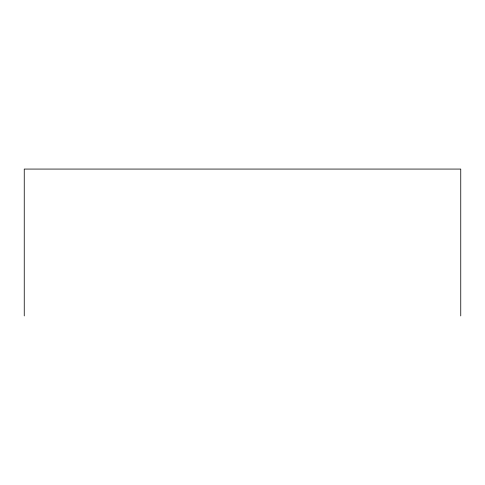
<?xml version="1.0" encoding="UTF-8"?>
<svg xmlns="http://www.w3.org/2000/svg" width="485" height="485" viewBox="0 0 485 485"><rect width="100%" height="100%" fill="white"/><g stroke="black" fill="none" stroke-linecap="round" stroke-linejoin="round"><path stroke-width="0.73" d="M460.75 315.929L460.75 169.071L24.25 169.071L24.25 315.929"/></g></svg>
